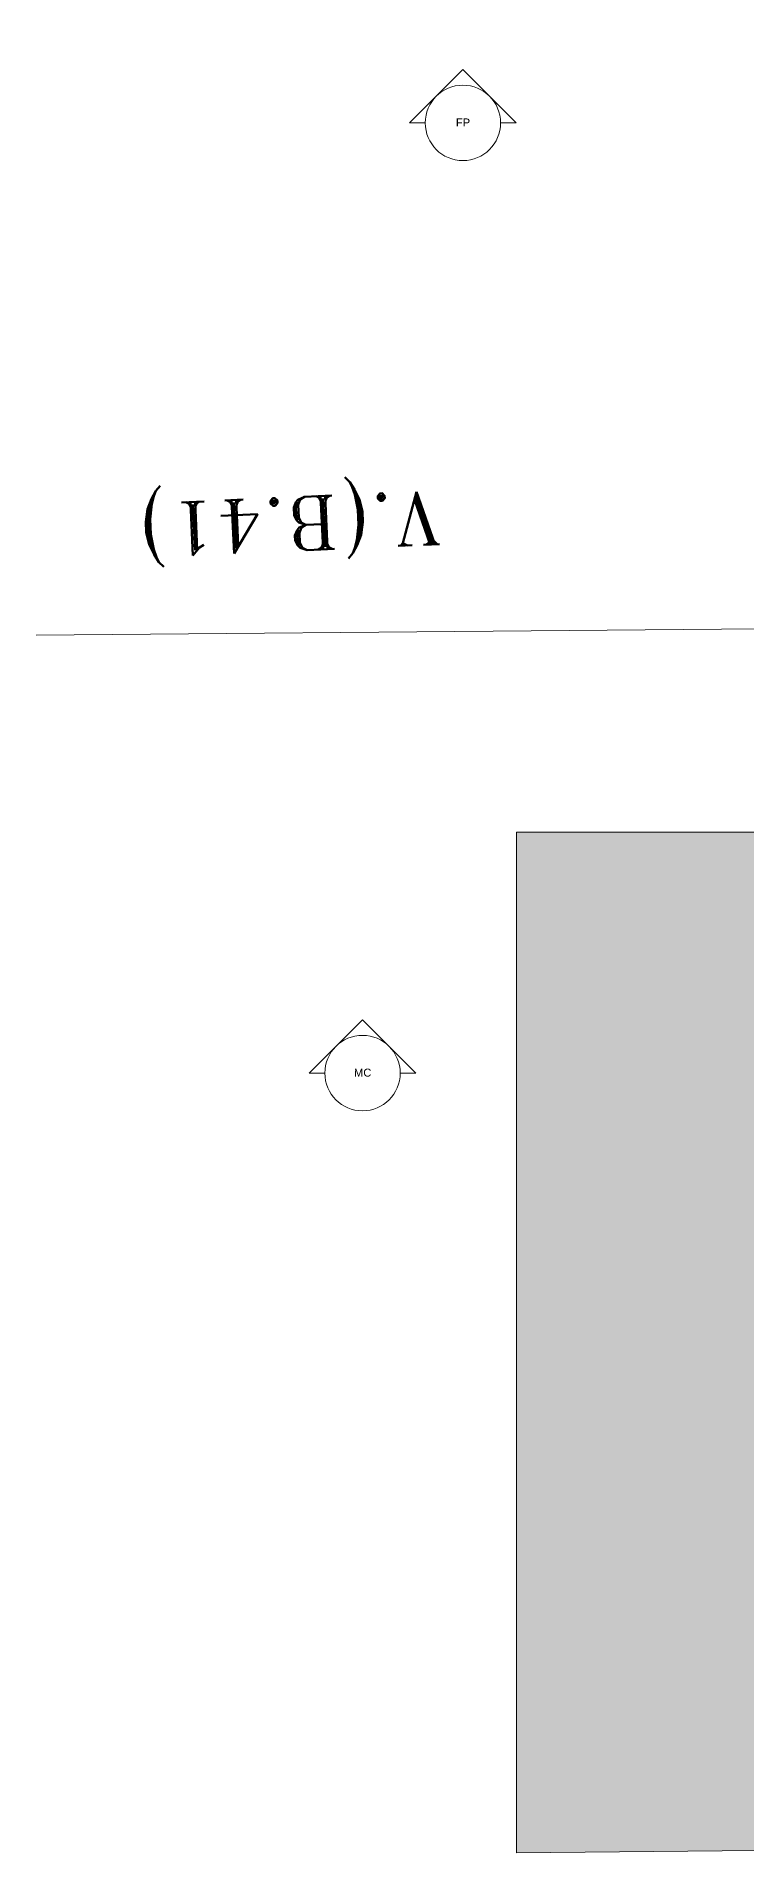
# Model space of a CAD drawing. Header units: millimetres. Extents: x 132836 to 1862386, y -330276 to -143438.
# Drawn here: x 351535 to 364864, y -295063 to -261015 of the extents above; entities that cross this region are included whole.
import ezdxf

# ---------------------------------------------------------------- set-up
doc = ezdxf.new("R2010")
doc.units = ezdxf.units.MM
doc.header["$MEASUREMENT"] = 0
for name, color, linetype in [('Marques - Façades', 7, 'Continuous'), ('Nouveau_0', 7, 'Continuous'), ('Nouveau_TopoMa TITTR_T', 7, 'Continuous')]:
    doc.layers.add(name, color=color, linetype=linetype)
doc.styles.add('STYLE_GENERE_2', font='')
doc.styles.add('STYLE_GENERE_5', font='romant.shx')
doc.styles.get('STYLE_GENERE_2').set_extended_font_data('Arial')

# ---------------------------------------------------------------- blocks, each defined once
blk = doc.blocks.new('Façade_1_7', base_point=(357656, -280449))
at = {"layer": 'Marques - Façades', "color": 7, "linetype": 'Continuous', "lineweight": 5}
for p, q in [((357656, -279449), (356656, -280449)), ((358656, -280449), (357656, -279449)), ((356656, -280449), (356949, -280449)), ((358363, -280449), (358656, -280449))]:
    blk.add_line(p, q, dxfattribs=at)
blk.add_circle((357656, -280449), 707, dxfattribs=at)
at = {"layer": 'Marques - Façades', "color": 7, "lineweight": 5, "insert": (357496, -280518), "char_height": 150, "attachment_point": 7, "style": 'STYLE_GENERE_2'}
blk.add_mtext('\\A1;{\\pql;\\pt0;\\fArial|b0|i0|c0|p38;MC}', dxfattribs=at)
blk = doc.blocks.new('Façade_2_7', base_point=(359540, -262638))
at = {"layer": 'Marques - Façades', "color": 7, "linetype": 'Continuous', "lineweight": 5}
for p, q in [((359540, -261638), (358540, -262638)), ((360540, -262638), (359540, -261638)), ((358540, -262638), (358833, -262638)), ((360247, -262638), (360540, -262638))]:
    blk.add_line(p, q, dxfattribs=at)
blk.add_circle((359540, -262638), 707, dxfattribs=at)
at = {"layer": 'Marques - Façades', "color": 7, "lineweight": 5, "insert": (359408, -262705), "char_height": 150, "attachment_point": 7, "style": 'STYLE_GENERE_2'}
blk.add_mtext('\\A1;{\\pql;\\pt0;\\fArial|b0|i0|c0|p38;FP}', dxfattribs=at)

msp = doc.modelspace()

# ---------------------------------------------------------------- hatches: boundary and pattern name
at = {"linetype": 'Continuous', "lineweight": 0, "true_color": 0x6f6f6f}
h = msp.add_hatch(color=8, dxfattribs=at)
h.paths.add_polyline_path([(360547.961, -295062.571), (487920.34, -293826.868), (487920.34, -270902.734), (487462.568, -270902.734), (472913.119, -271040.575), (472913.119, -163437.635), (371855.719, -163437.635), (371855.719, -271040.575), (371882.482, -271040.57), (371882.665, -272000.514, -0.409427364), (367883.201, -275935.042), (360547.961, -275935.042)])
h.paths.add_polyline_path([(377135.103, -260639.953), (373845.103, -260639.953), (373845.103, -248364.953), (373845.103, -243089.974), (373845.103, -242189.974), (377135.103, -242189.974)], flags=0)
h.paths.add_polyline_path([(380202.952, -171995.57), (431505.799, -171995.57), (464309.564, -171995.57), (464309.564, -262465.571), (462925.553, -262565.571), (438593.575, -262550.571), (437925.553, -262550.571), (436549.587, -262550.571), (436549.587, -189810.571), (412055.061, -189810.571), (412055.061, -201780.57), (412055.061, -204495.57), (415454.069, -204495.57), (415454.069, -208495.57), (415454.069, -218295.57), (405655.061, -218295.57), (405655.061, -222495.57), (415474.561, -222495.57), (415474.561, -260810.571), (380202.952, -260810.571), (380202.952, -230015.57), (380202.952, -193810.571)], flags=0)
h.paths.add_polyline_path([(381436.562, -269433.913, -0.09031866), (381558.292, -268727.623, -0.201448728), (382612.158, -267592.74, -0.104211445), (383417.525, -267415.055), (384017.498, -267409.371, -0.104044608), (384824.873, -267571.244, -0.238255457), (385983.776, -268953.318, -0.055188622), (386036.355, -269390.334), (386038.45, -269611.438), (386050.565, -270890.267), (385792.102, -271892.761, -0.267949192), (384069.602, -272909.124), (383469.629, -272914.808, -0.193717464), (382078.771, -272370.185, -0.070568756), (381728.183, -271931.262, -0.131652498), (381450.772, -270933.845)], flags=0)
h.paths.add_polyline_path([(394027.271, -275599.002, -0.415791099), (392016.505, -273599.031), (392016.505, -273452.052), (392030.007, -267377.824, -0.380556701), (394016.505, -265609.826), (394094.233, -265609.826), (394094.233, -270609.826), (409094.233, -270609.826), (409094.233, -265609.826), (414055.71, -265609.826, -0.414213562), (415555.71, -267109.826), (415555.71, -273660.699, -0.345501612), (413836.804, -275433.432)], flags=0)
h.paths.add_polyline_path([(424209.612, -271504.083, -0.134473934), (423930.467, -270484.937), (423930.467, -268984.937, -0.414213562), (425930.467, -266984.937), (426530.467, -266984.937, -0.414213562), (428530.467, -268984.937), (428530.467, -270484.937, -0.128820346), (428273.55, -271465.581, -0.270936291), (426530.467, -272484.937), (425930.467, -272484.937, -0.264979997)], flags=0)
h.paths.add_polyline_path([(436562.206, -273329.325), (436569.468, -267730.336, -0.098561509), (436800.237, -266943.721), (436817.2, -266951.545, -0.258849002), (438654.998, -265605.827), (438652.661, -265587.294), (439337.088, -265587.294), (439337.088, -265687.294), (439337.088, -270687.294), (469237.088, -270687.294), (469237.088, -265687.294), (470907.523, -265687.294), (472885.813, -265687.294), (472885.813, -267687.294), (472885.813, -271062.255, 0.001345761), (472885.842, -271073.021), (472896.728, -273095.233, -0.414213562), (470907.523, -275105.97), (462184.053, -275105.97, -0.005188955), (462130.957, -275116.103), (454147.511, -275196.191), (438770.531, -275253.24, -0.386553331), (436572.608, -273475.385, -0.025189219)], flags=0)

# ---------------------------------------------------------------- linework, layer by layer
at = {"color": 9, "linetype": 'Continuous', "lineweight": 5}
msp.add_lwpolyline([(367883.201, -275935.042), (360547.961, -275935.042), (360547.961, -295062.571), (487920.34, -293826.868), (487920.34, -270902.734), (487462.568, -270902.734), (472923.119, -271040.481), (472923.119, -163437.635), (371862.558, -163437.635), (371862.558, -271040.575), (371855.719, -271040.575), (371855.902, -272000.519), (371882.665, -272000.514, -0.409427364)], format="xyb", close=True, dxfattribs=at)
at = {"layer": 'Nouveau_0', "color": 8, "linetype": 'Continuous', "lineweight": 5}
msp.add_lwpolyline([(351535.195, -272242.893), (371535.195, -272063.016), (371535.195, -197326.333), (351535.195, -197326.333)], dxfattribs=at)

# ---------------------------------------------------------------- block references
at = {"layer": 'Marques - Façades', "color": 14, "lineweight": 5, "true_color": 0xa40f02}
for name, p in [('Façade_2_7', (359539.81, -262638.16)), ('Façade_1_7', (357656.13, -280449.022))]:
    msp.add_blockref(name, p, dxfattribs=at)

# ---------------------------------------------------------------- texts
at = {"layer": 'Nouveau_TopoMa TITTR_T', "color": 253, "linetype": 'Continuous', "lineweight": 5, "true_color": 0x9f9f9f, "insert": (359080.204, -269198.535), "char_height": 1000, "attachment_point": 7, "rotation": 182.6281349, "style": 'STYLE_GENERE_5'}
msp.add_mtext('\\A1;{\\pql;\\Fromant.shx;V.(B.41)}', dxfattribs=at)

doc.saveas('drawing.dxf')
